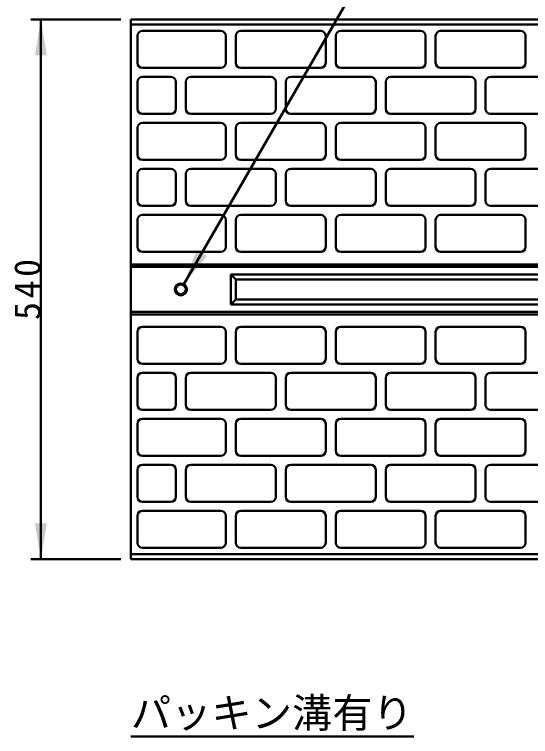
# Model space of a CAD drawing. Units: millimetres, scale not verified. Extents: x -2102 to 2102, y -1485 to 1485.
# Drawn here: x -283 to 234, y 267 to 989 of the extents above; entities that cross this region are included whole.
import ezdxf
from ezdxf.enums import TextEntityAlignment as Align

# ---------------------------------------------------------------- set-up
doc = ezdxf.new("R2010")
doc.units = ezdxf.units.MM
doc.header["$LTSCALE"] = 5
doc.layers.add('0-0_V-nasSTD', color=7, linetype='Continuous', lineweight=35)
doc.layers.add('0-1_0', color=7, linetype='Continuous', lineweight=50)
doc.styles.add('ＭＳ ゴシック', font='')
doc.styles.get('ＭＳ ゴシック').set_extended_font_data('MS Gothic')

msp = doc.modelspace()

# ---------------------------------------------------------------- linework, layer by layer
at = {"layer": '0-0_V-nasSTD', "lineweight": 50}
for p, q in [((1833.5, 738.887), (-166.5, 738.887)), ((1833.5, 736.387), (-166.5, 736.387)), ((733.5, 728.887), (-66.5, 728.887)), ((-66.5, 728.887), (-66.5, 698.887)), ((-61.5, 723.887), (-66.5, 728.887)), ((728.5, 723.887), (-61.5, 723.887)), ((-61.5, 723.887), (-61.5, 703.887)), ((-61.5, 703.887), (-66.5, 698.887)), ((728.5, 703.887), (-61.5, 703.887)), ((733.5, 698.887), (-66.5, 698.887)), ((1833.5, 691.387), (-166.5, 691.387)), ((1833.5, 688.887), (-166.5, 688.887))]:
    msp.add_line(p, q, dxfattribs=at)
for radius in [6, 5]:
    msp.add_circle((-116.5, 713.887), radius, dxfattribs=at)
at = {"layer": '0-0_V-nasSTD'}
for points in [[(-262.5, 947.887), (-256.5, 983.887), (-250.5, 947.887)], [(-113.5, 719.083), (-100.696, 753.26), (-90.304, 747.26)], [(-262.5, 479.887), (-256.5, 443.887), (-250.5, 479.887)]]:
    msp.add_solid(points, dxfattribs=at)
at = {"layer": '0-1_0'}
for p, q in [((-113.5, 719.083), (61.5, 1022.192)), ((-176.5, 983.887), (-266.5, 983.887)), ((-256.5, 443.887), (-256.5, 983.887)), ((-166.5, 983.887), (-166.5, 443.887)), ((1833.5, 983.887), (-166.5, 983.887)), ((-166.5, 978.887), (833.5, 978.887)), ((-155, 972.387), (-76.5, 972.387)), ((-56.5, 972.387), (23.5, 972.387)), ((43.5, 972.387), (123.5, 972.387)), ((143.5, 972.387), (223.5, 972.387)), ((-160, 940.387), (-160, 967.387)), ((-71.5, 967.387), (-71.5, 940.387)), ((-61.5, 940.387), (-61.5, 967.387)), ((28.5, 967.387), (28.5, 940.387)), ((38.5, 940.387), (38.5, 967.387)), ((128.5, 967.387), (128.5, 940.387)), ((138.5, 940.387), (138.5, 967.387)), ((228.5, 967.387), (228.5, 940.387)), ((-76.5, 935.387), (-155, 935.387)), ((23.5, 935.387), (-56.5, 935.387)), ((123.5, 935.387), (43.5, 935.387)), ((223.5, 935.387), (143.5, 935.387)), ((-155, 926.387), (-126.5, 926.387)), ((-106.5, 926.387), (-26.5, 926.387)), ((-6.5, 926.387), (73.5, 926.387)), ((93.5, 926.387), (173.5, 926.387)), ((193.5, 926.387), (273.5, 926.387)), ((-160, 894.387), (-160, 921.387)), ((-121.5, 921.387), (-121.5, 894.387)), ((-111.5, 894.387), (-111.5, 921.387)), ((-21.5, 921.387), (-21.5, 894.387)), ((-11.5, 894.387), (-11.5, 921.387)), ((78.5, 921.387), (78.5, 894.387)), ((88.5, 894.387), (88.5, 921.387)), ((178.5, 921.387), (178.5, 894.387)), ((188.5, 894.387), (188.5, 921.387)), ((-126.5, 889.387), (-155, 889.387)), ((-26.5, 889.387), (-106.5, 889.387)), ((73.5, 889.387), (-6.5, 889.387)), ((173.5, 889.387), (93.5, 889.387)), ((273.5, 889.387), (193.5, 889.387)), ((-160, 848.387), (-160, 875.387)), ((-155, 880.387), (-76.5, 880.387)), ((-71.5, 875.387), (-71.5, 848.387)), ((-61.5, 848.387), (-61.5, 875.387)), ((-56.5, 880.387), (23.5, 880.387)), ((28.5, 875.387), (28.5, 848.387)), ((38.5, 848.387), (38.5, 875.387)), ((43.5, 880.387), (123.5, 880.387)), ((128.5, 875.387), (128.5, 848.387)), ((138.5, 848.387), (138.5, 875.387)), ((143.5, 880.387), (223.5, 880.387)), ((228.5, 875.387), (228.5, 848.387)), ((-76.5, 843.387), (-155, 843.387)), ((23.5, 843.387), (-56.5, 843.387)), ((123.5, 843.387), (43.5, 843.387)), ((223.5, 843.387), (143.5, 843.387)), ((-155, 834.387), (-126.5, 834.387)), ((-106.5, 834.387), (-26.5, 834.387)), ((-6.5, 834.387), (73.5, 834.387)), ((93.5, 834.387), (173.5, 834.387)), ((193.5, 834.387), (273.5, 834.387)), ((-160, 802.387), (-160, 829.387)), ((-121.5, 829.387), (-121.5, 802.387)), ((-111.5, 802.387), (-111.5, 829.387)), ((-21.5, 829.387), (-21.5, 802.387)), ((-11.5, 802.387), (-11.5, 829.387)), ((78.5, 829.387), (78.5, 802.387)), ((88.5, 802.387), (88.5, 829.387)), ((178.5, 829.387), (178.5, 802.387)), ((188.5, 802.387), (188.5, 829.387)), ((-126.5, 797.387), (-155, 797.387)), ((-26.5, 797.387), (-106.5, 797.387)), ((73.5, 797.387), (-6.5, 797.387)), ((173.5, 797.387), (93.5, 797.387)), ((273.5, 797.387), (193.5, 797.387)), ((-76.5, 788.387), (-155, 788.387)), ((23.5, 788.387), (-56.5, 788.387)), ((123.5, 788.387), (43.5, 788.387)), ((223.5, 788.387), (143.5, 788.387)), ((-160, 783.387), (-160, 756.387)), ((-71.5, 756.387), (-71.5, 783.387)), ((-61.5, 783.387), (-61.5, 756.387)), ((28.5, 756.387), (28.5, 783.387)), ((38.5, 783.387), (38.5, 756.387)), ((128.5, 756.387), (128.5, 783.387)), ((138.5, 783.387), (138.5, 756.387)), ((228.5, 756.387), (228.5, 783.387)), ((-155, 751.387), (-76.5, 751.387)), ((-56.5, 751.387), (23.5, 751.387)), ((43.5, 751.387), (123.5, 751.387)), ((143.5, 751.387), (223.5, 751.387)), ((-155, 676.387), (-76.5, 676.387)), ((-56.5, 676.387), (23.5, 676.387)), ((43.5, 676.387), (123.5, 676.387)), ((143.5, 676.387), (223.5, 676.387)), ((-160, 644.387), (-160, 671.387)), ((-71.5, 671.387), (-71.5, 644.387)), ((-61.5, 644.387), (-61.5, 671.387)), ((28.5, 671.387), (28.5, 644.387)), ((38.5, 644.387), (38.5, 671.387)), ((128.5, 671.387), (128.5, 644.387)), ((138.5, 644.387), (138.5, 671.387)), ((228.5, 671.387), (228.5, 644.387)), ((-76.5, 639.387), (-155, 639.387)), ((23.5, 639.387), (-56.5, 639.387)), ((123.5, 639.387), (43.5, 639.387)), ((223.5, 639.387), (143.5, 639.387)), ((-126.5, 630.387), (-155, 630.387)), ((-26.5, 630.387), (-106.5, 630.387)), ((73.5, 630.387), (-6.5, 630.387)), ((173.5, 630.387), (93.5, 630.387)), ((273.5, 630.387), (193.5, 630.387)), ((-160, 625.387), (-160, 598.387)), ((-121.5, 598.387), (-121.5, 625.387)), ((-111.5, 625.387), (-111.5, 598.387)), ((-21.5, 598.387), (-21.5, 625.387)), ((-11.5, 625.387), (-11.5, 598.387)), ((78.5, 598.387), (78.5, 625.387)), ((88.5, 625.387), (88.5, 598.387)), ((178.5, 598.387), (178.5, 625.387)), ((188.5, 625.387), (188.5, 598.387)), ((-155, 593.387), (-126.5, 593.387)), ((-106.5, 593.387), (-26.5, 593.387)), ((-6.5, 593.387), (73.5, 593.387)), ((93.5, 593.387), (173.5, 593.387)), ((193.5, 593.387), (273.5, 593.387)), ((-160, 579.387), (-160, 552.387)), ((-76.5, 584.387), (-155, 584.387)), ((-71.5, 552.387), (-71.5, 579.387)), ((-61.5, 579.387), (-61.5, 552.387)), ((23.5, 584.387), (-56.5, 584.387)), ((28.5, 552.387), (28.5, 579.387)), ((38.5, 579.387), (38.5, 552.387)), ((123.5, 584.387), (43.5, 584.387)), ((128.5, 552.387), (128.5, 579.387)), ((138.5, 579.387), (138.5, 552.387)), ((223.5, 584.387), (143.5, 584.387)), ((228.5, 552.387), (228.5, 579.387)), ((-155, 547.387), (-76.5, 547.387)), ((-56.5, 547.387), (23.5, 547.387)), ((43.5, 547.387), (123.5, 547.387)), ((143.5, 547.387), (223.5, 547.387)), ((-126.5, 538.387), (-155, 538.387)), ((-26.5, 538.387), (-106.5, 538.387)), ((73.5, 538.387), (-6.5, 538.387)), ((173.5, 538.387), (93.5, 538.387)), ((273.5, 538.387), (193.5, 538.387)), ((-160, 533.387), (-160, 506.387)), ((-121.5, 506.387), (-121.5, 533.387)), ((-111.5, 533.387), (-111.5, 506.387)), ((-21.5, 506.387), (-21.5, 533.387)), ((-11.5, 533.387), (-11.5, 506.387)), ((78.5, 506.387), (78.5, 533.387)), ((88.5, 533.387), (88.5, 506.387)), ((178.5, 506.387), (178.5, 533.387)), ((188.5, 533.387), (188.5, 506.387)), ((-155, 501.387), (-126.5, 501.387)), ((-106.5, 501.387), (-26.5, 501.387)), ((-6.5, 501.387), (73.5, 501.387)), ((93.5, 501.387), (173.5, 501.387)), ((193.5, 501.387), (273.5, 501.387)), ((-76.5, 492.387), (-155, 492.387)), ((23.5, 492.387), (-56.5, 492.387)), ((123.5, 492.387), (43.5, 492.387)), ((223.5, 492.387), (143.5, 492.387)), ((-160, 487.387), (-160, 460.387)), ((-71.5, 460.387), (-71.5, 487.387)), ((-61.5, 487.387), (-61.5, 460.387)), ((28.5, 460.387), (28.5, 487.387)), ((38.5, 487.387), (38.5, 460.387)), ((128.5, 460.387), (128.5, 487.387)), ((138.5, 487.387), (138.5, 460.387)), ((228.5, 460.387), (228.5, 487.387)), ((-155, 455.387), (-76.5, 455.387)), ((-56.5, 455.387), (23.5, 455.387)), ((43.5, 455.387), (123.5, 455.387)), ((143.5, 455.387), (223.5, 455.387)), ((-166.5, 448.887), (833.5, 448.887)), ((-176.5, 443.887), (-266.5, 443.887)), ((-166.5, 443.887), (1833.5, 443.887)), ((-166.5, 266.559), (116.708, 266.559))]:
    msp.add_line(p, q, dxfattribs=at)
for centre, start, end in [((-155, 967.387), 90, 180), ((-76.5, 967.387), 0, 90), ((-56.5, 967.387), 90, 180), ((23.5, 967.387), 0, 90), ((43.5, 967.387), 90, 180), ((123.5, 967.387), 0, 90), ((143.5, 967.387), 90, 180), ((223.5, 967.387), 0, 90), ((-155, 940.387), 180, 270), ((-76.5, 940.387), 270, 0), ((-56.5, 940.387), 180, 270), ((23.5, 940.387), 270, 0), ((43.5, 940.387), 180, 270), ((123.5, 940.387), 270, 0), ((143.5, 940.387), 180, 270), ((223.5, 940.387), 270, 0), ((-155, 921.387), 90, 180), ((-126.5, 921.387), 0, 90), ((-106.5, 921.387), 90, 180), ((-26.5, 921.387), 0, 90), ((-6.5, 921.387), 90, 180), ((73.5, 921.387), 0, 90), ((93.5, 921.387), 90, 180), ((173.5, 921.387), 0, 90), ((193.5, 921.387), 90, 180), ((-155, 894.387), 180, 270), ((-126.5, 894.387), 270, 0), ((-106.5, 894.387), 180, 270), ((-26.5, 894.387), 270, 0), ((-6.5, 894.387), 180, 270), ((73.5, 894.387), 270, 0), ((93.5, 894.387), 180, 270), ((173.5, 894.387), 270, 0), ((193.5, 894.387), 180, 270), ((-155, 875.387), 90, 180), ((-76.5, 875.387), 0, 90), ((-56.5, 875.387), 90, 180), ((23.5, 875.387), 0, 90), ((43.5, 875.387), 90, 180), ((123.5, 875.387), 0, 90), ((143.5, 875.387), 90, 180), ((223.5, 875.387), 0, 90), ((-155, 848.387), 180, 270), ((-76.5, 848.387), 270, 0), ((-56.5, 848.387), 180, 270), ((23.5, 848.387), 270, 0), ((43.5, 848.387), 180, 270), ((123.5, 848.387), 270, 0), ((143.5, 848.387), 180, 270), ((223.5, 848.387), 270, 0), ((-155, 829.387), 90, 180), ((-126.5, 829.387), 0, 90), ((-106.5, 829.387), 90, 180), ((-26.5, 829.387), 0, 90), ((-6.5, 829.387), 90, 180), ((73.5, 829.387), 0, 90), ((93.5, 829.387), 90, 180), ((173.5, 829.387), 0, 90), ((193.5, 829.387), 90, 180), ((-155, 802.387), 180, 270), ((-126.5, 802.387), 270, 0), ((-106.5, 802.387), 180, 270), ((-26.5, 802.387), 270, 0), ((-6.5, 802.387), 180, 270), ((73.5, 802.387), 270, 0), ((93.5, 802.387), 180, 270), ((173.5, 802.387), 270, 0), ((193.5, 802.387), 180, 270), ((-155, 783.387), 90, 180), ((-76.5, 783.387), 0, 90), ((-56.5, 783.387), 90, 180), ((23.5, 783.387), 0, 90), ((43.5, 783.387), 90, 180), ((123.5, 783.387), 0, 90), ((143.5, 783.387), 90, 180), ((223.5, 783.387), 0, 90), ((-155, 756.387), 180, 270), ((-76.5, 756.387), 270, 0), ((-56.5, 756.387), 180, 270), ((23.5, 756.387), 270, 0), ((43.5, 756.387), 180, 270), ((123.5, 756.387), 270, 0), ((143.5, 756.387), 180, 270), ((223.5, 756.387), 270, 0), ((-155, 671.387), 90, 180), ((-76.5, 671.387), 0, 90), ((-56.5, 671.387), 90, 180), ((23.5, 671.387), 0, 90), ((43.5, 671.387), 90, 180), ((123.5, 671.387), 0, 90), ((143.5, 671.387), 90, 180), ((223.5, 671.387), 0, 90), ((-155, 644.387), 180, 270), ((-76.5, 644.387), 270, 0), ((-56.5, 644.387), 180, 270), ((23.5, 644.387), 270, 0), ((43.5, 644.387), 180, 270), ((123.5, 644.387), 270, 0), ((143.5, 644.387), 180, 270), ((223.5, 644.387), 270, 0), ((-155, 625.387), 90, 180), ((-126.5, 625.387), 0, 90), ((-106.5, 625.387), 90, 180), ((-26.5, 625.387), 0, 90), ((-6.5, 625.387), 90, 180), ((73.5, 625.387), 0, 90), ((93.5, 625.387), 90, 180), ((173.5, 625.387), 0, 90), ((193.5, 625.387), 90, 180), ((-155, 598.387), 180, 270), ((-126.5, 598.387), 270, 0), ((-106.5, 598.387), 180, 270), ((-26.5, 598.387), 270, 0), ((-6.5, 598.387), 180, 270), ((73.5, 598.387), 270, 0), ((93.5, 598.387), 180, 270), ((173.5, 598.387), 270, 0), ((193.5, 598.387), 180, 270), ((-155, 579.387), 90, 180), ((-76.5, 579.387), 0, 90), ((-56.5, 579.387), 90, 180), ((23.5, 579.387), 0, 90), ((43.5, 579.387), 90, 180), ((123.5, 579.387), 0, 90), ((143.5, 579.387), 90, 180), ((223.5, 579.387), 0, 90), ((-155, 552.387), 180, 270), ((-76.5, 552.387), 270, 0), ((-56.5, 552.387), 180, 270), ((23.5, 552.387), 270, 0), ((43.5, 552.387), 180, 270), ((123.5, 552.387), 270, 0), ((143.5, 552.387), 180, 270), ((223.5, 552.387), 270, 0), ((-155, 533.387), 90, 180), ((-126.5, 533.387), 0, 90), ((-106.5, 533.387), 90, 180), ((-26.5, 533.387), 0, 90), ((-6.5, 533.387), 90, 180), ((73.5, 533.387), 0, 90), ((93.5, 533.387), 90, 180), ((173.5, 533.387), 0, 90), ((193.5, 533.387), 90, 180), ((-155, 506.387), 180, 270), ((-126.5, 506.387), 270, 0), ((-106.5, 506.387), 180, 270), ((-26.5, 506.387), 270, 0), ((-6.5, 506.387), 180, 270), ((73.5, 506.387), 270, 0), ((93.5, 506.387), 180, 270), ((173.5, 506.387), 270, 0), ((193.5, 506.387), 180, 270), ((-155, 487.387), 90, 180), ((-76.5, 487.387), 0, 90), ((-56.5, 487.387), 90, 180), ((23.5, 487.387), 0, 90), ((43.5, 487.387), 90, 180), ((123.5, 487.387), 0, 90), ((143.5, 487.387), 90, 180), ((223.5, 487.387), 0, 90), ((-155, 460.387), 180, 270), ((-76.5, 460.387), 270, 0), ((-56.5, 460.387), 180, 270), ((23.5, 460.387), 270, 0), ((43.5, 460.387), 180, 270), ((123.5, 460.387), 270, 0), ((143.5, 460.387), 180, 270), ((223.5, 460.387), 270, 0)]:
    msp.add_arc(centre, 5, start, end, dxfattribs=at)

# ---------------------------------------------------------------- texts
at = {"layer": '0-0_V-nasSTD', "style": 'ＭＳ ゴシック'}
msp.add_text('パッキン溝有り', height=29.56, dxfattribs=at).set_placement((-166.5, 266.559), align=Align.BOTTOM_LEFT)
at = {"layer": '0-0_V-nasSTD', "insert": (-256.5, 683.287), "char_height": 26.39, "attachment_point": 7, "rotation": 90, "style": 'ＭＳ ゴシック'}
msp.add_mtext('\\T1.2;540', dxfattribs=at)

doc.saveas('drawing.dxf')
